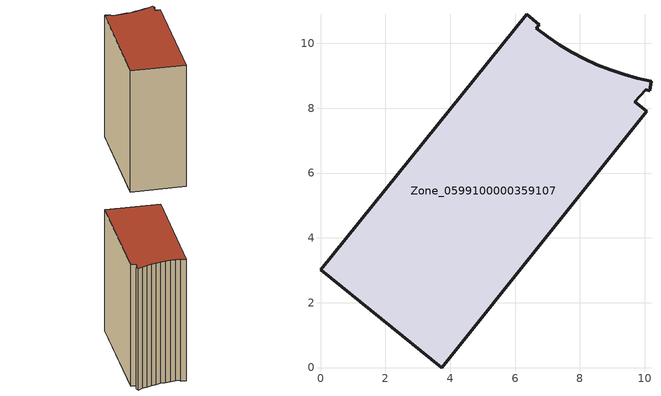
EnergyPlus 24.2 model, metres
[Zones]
Zone_0599100000359107
 floor ground (C_G): 3.75,0 0,3.02 6.36,10.89 6.75,10.57 6.66,10.47 7.01,10.2 7.37,9.96 7.74,9.73 8.13,9.53 8.53,9.34 8.93,9.18 9.35,9.04 9.77,8.93 10.19,8.83 10.15,8.54 10.03,8.56 9.69,8.2 10.06,7.9 z3.56
 wall outside (C_F): 10.03,8.56 10.15,8.54 10.19,8.83 9.77,8.93 9.35,9.04 8.93,9.18 8.53,9.34 8.13,9.53 7.74,9.73 7.37,9.96 7.01,10.2 6.66,10.47 6.75,10.57 6.36,10.89 0,3.02 3.75,0 10.06,7.9 9.69,8.2 10.03,8.56 z3.56:14.99
 roof outside (C_R): 6.36,10.89 0,3.02 3.75,0 10.06,7.9 9.69,8.2 10.03,8.56 10.15,8.54 10.19,8.83 9.77,8.93 9.35,9.04 8.93,9.18 8.53,9.34 8.13,9.53 7.74,9.73 7.37,9.96 7.01,10.2 6.66,10.47 6.75,10.57 z14.99
[BUILDING]
Pand.0599100000359107: North Axis=0; Terrain=City; Loads Convergence Tolerance Value=0.04; Temperature Convergence Tolerance Value=0.4; Solar Distribution=FullExterior; Maximum Number of Warmup Days=25; Minimum Number of Warmup Days=1
[Site:Location]
Rotterdam.The.Hague.AP_ZH_NLD Design_Conditions: Latitude=51.96; Longitude=4.45; Time Zone=1; Elevation=-4.5
[SITE:GROUNDTEMPERATURE:BUILDINGSURFACE]
18, 18, 18, 18, 18, 18, 18, 18, 18, 18, 18, 18
[MATERIAL] Thermal Absorptance=0.9; Solar Absorptance=0.7; Visible Absorptance=0.7
Name | Roughness | Thickness | Conductivity | Density | Specific Heat
G.TI.1992-2005 | MediumSmooth | 0.15 | 0.06 | 540 | 1210
F.TI.1992-2005 | Rough | 0.3 | 0.12 | 1920 | 840
R.TI.1992-2005 | MediumRough | 0.2 | 0.08 | 1500 | 1000
[CONSTRUCTION]
C_G: G.TI.1992-2005
C_F: F.TI.1992-2005
C_R: R.TI.1992-2005
[ZONE]
Zone_0599100000359107: Type=1; Multiplier=1; Ceiling Height=Autocalculate; Volume=Autocalculate; Floor Area=autocalculate; Part of Total Floor Area=Yes
[ZONEINFILTRATION:DESIGNFLOWRATE]
Infil_Zone_0599100000359107: Zone or ZoneList or Space or SpaceList=Zone_0599100000359107; Schedule=AlwaysOn; Design Flow Rate Calculation Method=Flow/Area; Flow Rate per Floor Area=0.0015; Constant Term Coefficient=1; Temperature Term Coefficient=0; Velocity Term Coefficient=0; Velocity Squared Term Coefficient=0
[HVACTEMPLATE:ZONE:IDEALLOADSAIRSYSTEM]
Zone_0599100000359107: Maximum Heating Supply Air Temperature=50; Minimum Cooling Supply Air Temperature=13; Maximum Heating Supply Air Humidity Ratio=0.0156; Minimum Cooling Supply Air Humidity Ratio=0.0077; Heating Limit=NoLimit; Cooling Limit=NoLimit; Dehumidification Control Type=ConstantSensibleHeatRatio; Cooling Sensible Heat Ratio=0.7; Dehumidification Setpoint=60; Humidification Control Type=None; Humidification Setpoint=30; Outdoor Air Method=None; Outdoor Air Flow Rate per Person=0.00944; Outdoor Air Flow Rate per Zone Floor Area=0; Outdoor Air Flow Rate per Zone=0; Demand Controlled Ventilation Type=None; Outdoor Air Economizer Type=NoEconomizer; Heat Recovery Type=None; Sensible Heat Recovery Effectiveness=0.7; Latent Heat Recovery Effectiveness=0.65
[ZONECONTROL:THERMOSTAT]
ThermostatControl_Zone_0599100000359107: Zone or ZoneList=Zone_0599100000359107; Control Type Schedule=DualSetpointControlType; Control 1=Thermostat_Zone_0599100000359107; Temperature Difference Between Cutout And Setpoint=0
[THERMOSTATSETPOINT:DUALSETPOINT]
Thermostat_Zone_0599100000359107: Heating Setpoint Temperature Schedule=HeatingSetpoint_Zone_0599100000359107; Cooling Setpoint Temperature Schedule=CoolingSetpoint_Zone_0599100000359107
[SCHEDULE:COMPACT]
HeatingSetpoint_Zone_0599100000359107: Through: 12/31, For: AllDays, Until: 24:00, 21
CoolingSetpoint_Zone_0599100000359107: Through: 12/31, For: AllDays, Until: 24:00, 24
DualSetpointControlType: Through: 12/31, For: AllDays, Until: 24:00, 4
AlwaysOn: Through: 12/31, For: AllDays, Until: 24:00, 1
